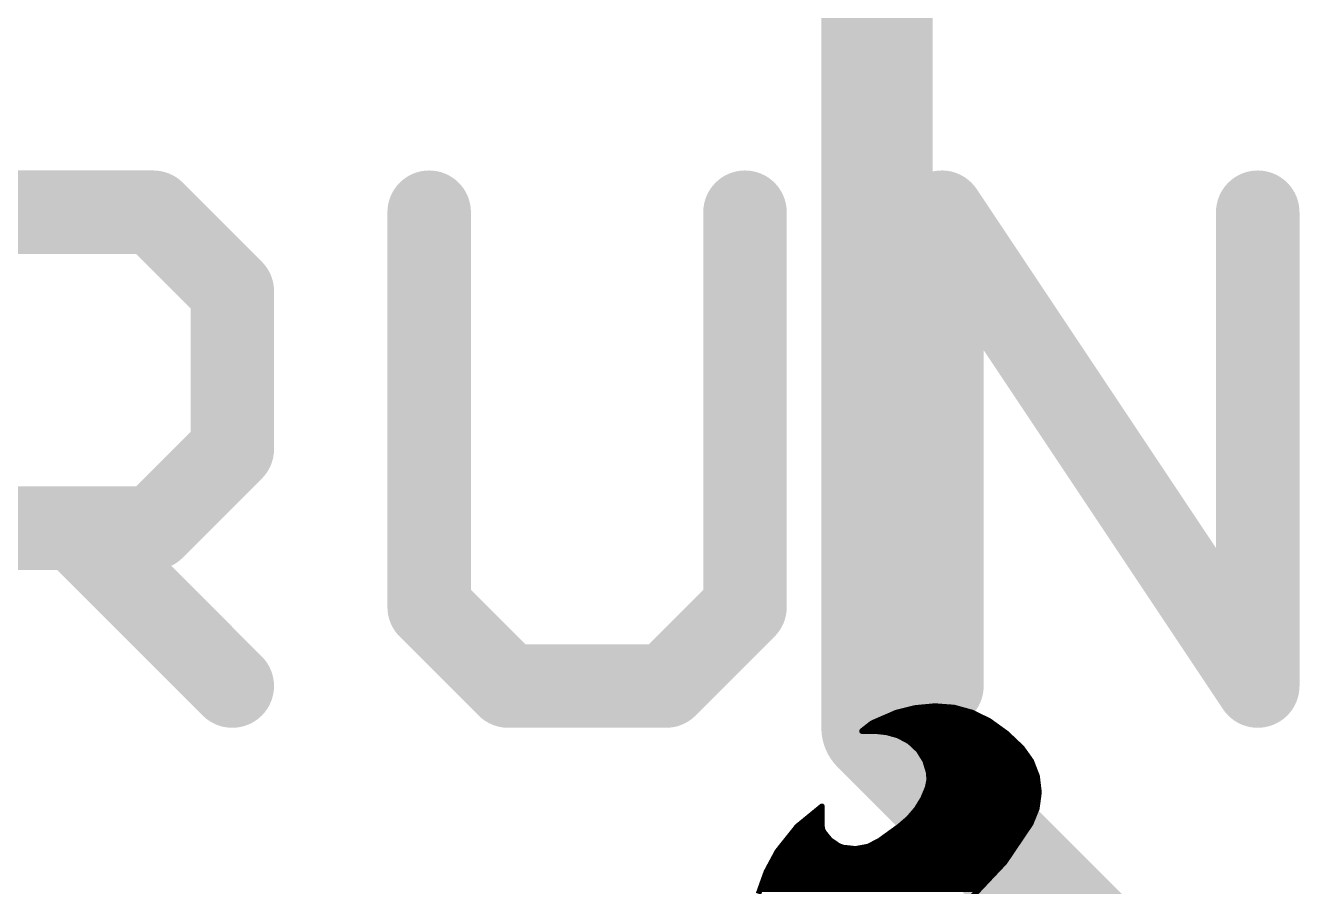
# Model space of a CAD drawing. Extents: x -3.8 to 55.5, y -10.2 to 68.5.
# Drawn here: x 24.82 to 30.63, y 37.12 to 41.05 of the extents above; entities that cross this region are included whole.
import ezdxf

# ---------------------------------------------------------------- set-up
doc = ezdxf.new("R2010")
doc.units = 0
for name, color, linetype in [('1', 12, 'CONTINUOUS'), ('21', 41, 'CONTINUOUS'), ('22', 40, 'CONTINUOUS')]:
    doc.layers.add(name, color=color, linetype=linetype)

msp = doc.modelspace()

# ---------------------------------------------------------------- linework, layer by layer
at = {"layer": '1', "const_width": 0.508}
for points in [[(28.702, 37.846), (28.702, 44.196)], [(28.702, 37.846), (29.972, 36.576)]]:
    msp.add_lwpolyline(points, dxfattribs=at)
at = {"layer": '1', "const_width": 0.254}
for points in [[(28.7918, 37.9358, 1), (28.6122, 37.7562)], [(28.575, 37.846, 1), (28.829, 37.846)]]:
    msp.add_lwpolyline(points, format="xyb", dxfattribs=at)
at = {"layer": '21', "const_width": 0.381}
for points in [[(24.3205, 40.1973), (25.4009, 40.1973)], [(25.4009, 40.1973), (25.7611, 39.8372)], [(26.6593, 40.1973), (26.6593, 38.3966)], [(28.0999, 38.3966), (28.0999, 40.1973)], [(28.9981, 38.0365), (28.9981, 40.1973)], [(28.9981, 40.1973), (30.4387, 38.0365)], [(30.4387, 38.0365), (30.4387, 40.1973)], [(25.7611, 39.8372), (25.7611, 39.1169)], [(25.7611, 39.1169), (25.4009, 38.7568)], [(25.4009, 38.7568), (24.3205, 38.7568)], [(25.0408, 38.7568), (25.7611, 38.0365)], [(26.6593, 38.3966), (27.0194, 38.0365)], [(27.7397, 38.0365), (28.0999, 38.3966)], [(27.0194, 38.0365), (27.7397, 38.0365)]]:
    msp.add_lwpolyline(points, dxfattribs=at)
at = {"layer": '21', "const_width": 0.1905}
for points in [[(25.4683, 40.2647, 1), (25.3336, 40.13)], [(25.4009, 40.1021, 1), (25.4009, 40.2926)], [(26.7545, 40.1973, 1), (26.564, 40.1973)], [(28.1951, 40.1973, 1), (28.0046, 40.1973)], [(29.0773, 40.2502, 1), (28.9188, 40.1445)], [(29.0933, 40.1973, 1), (28.9028, 40.1973)], [(30.5339, 40.1973, 1), (30.3434, 40.1973)], [(25.8563, 39.8372, 1), (25.6658, 39.8372)], [(25.6937, 39.7699, 1), (25.8284, 39.9046)], [(25.8284, 39.0496, 1), (25.6937, 39.1843)], [(25.6658, 39.1169, 1), (25.8563, 39.1169)], [(25.1081, 38.8241, 1), (24.9734, 38.6894)], [(25.4009, 38.6615, 1), (25.4009, 38.852)], [(25.3336, 38.8241, 1), (25.4683, 38.6894)], [(26.7266, 38.464, 1), (26.5919, 38.3293)], [(28.1672, 38.3293, 1), (28.0325, 38.464)], [(26.564, 38.3966, 1), (26.7545, 38.3966)], [(28.0046, 38.3966, 1), (28.1951, 38.3966)], [(25.6937, 37.9691, 1), (25.8284, 38.1039)], [(27.0194, 38.1318, 1), (27.0194, 37.9413)], [(26.9521, 37.9691, 1), (27.0868, 38.1039)], [(27.6724, 38.1039, 1), (27.8071, 37.9691)], [(27.7397, 37.9413, 1), (27.7397, 38.1318)], [(30.3594, 37.9837, 1), (30.5179, 38.0893)], [(28.9028, 38.0365, 1), (29.0933, 38.0365)], [(30.3434, 38.0365, 1), (30.5339, 38.0365)]]:
    msp.add_lwpolyline(points, format="xyb", dxfattribs=at)
at = {"layer": '22', "const_width": 0.0254}
for points in [[(28.7884, 37.9146), (28.8762, 37.9366)], [(28.8762, 37.9366), (28.9662, 37.9451)], [(28.9662, 37.9451), (29.0531, 37.9385)], [(29.0531, 37.9385), (29.1371, 37.9153)], [(28.6795, 37.8671), (28.7299, 37.8892)], [(28.7299, 37.8892), (28.7655, 37.9044)], [(28.7477, 37.8968), (29.1743, 37.8968)], [(28.7655, 37.9044), (28.7884, 37.9146)], [(28.8188, 37.9222), (29.1121, 37.9222)], [(29.1371, 37.9153), (29.2151, 37.8765)], [(28.6944, 37.8308), (28.6334, 37.8308)], [(28.6334, 37.8308), (28.6335, 37.8308)], [(28.6335, 37.8308), (28.636, 37.8333)], [(28.636, 37.8333), (28.6795, 37.8671)], [(28.6523, 37.846), (29.2574, 37.846)], [(28.6893, 37.8714), (29.2222, 37.8714)], [(28.7473, 37.8249), (28.6944, 37.8308)], [(28.7985, 37.8104), (28.7473, 37.8249)], [(28.7624, 37.8206), (29.2926, 37.8206)], [(29.2151, 37.8765), (29.2928, 37.8205)], [(29.2928, 37.8205), (29.3624, 37.7546)], [(28.8493, 37.7834), (28.7985, 37.8104)], [(28.8271, 37.7952), (29.3195, 37.7952)], [(28.8913, 37.7442), (28.8493, 37.7834)], [(28.8638, 37.7698), (29.3463, 37.7698)], [(28.891, 37.7444), (29.3697, 37.7444)], [(28.9216, 37.6953), (28.8913, 37.7442)], [(28.9069, 37.719), (29.3878, 37.719)], [(29.3624, 37.7546), (29.4055, 37.6942)], [(28.9382, 37.6403), (28.9216, 37.6953)], [(28.9221, 37.6936), (29.4058, 37.6936)], [(28.9298, 37.6682), (29.4156, 37.6682)], [(29.4055, 37.6942), (29.4323, 37.625)], [(28.9331, 37.5742), (28.9396, 37.6069)], [(28.9366, 37.592), (29.4361, 37.592)], [(28.9374, 37.6428), (29.4254, 37.6428)], [(28.9396, 37.6069), (28.9382, 37.6403)], [(28.9392, 37.6174), (29.4332, 37.6174)], [(29.4323, 37.625), (29.4409, 37.5513)], [(28.9116, 37.5227), (28.9331, 37.5742)], [(28.9193, 37.5412), (29.4396, 37.5412)], [(28.9299, 37.5666), (29.4391, 37.5666)], [(29.4409, 37.5513), (29.431, 37.4778)], [(28.3379, 37.3958), (28.4505, 37.4879)], [(28.4505, 37.4879), (28.4505, 37.399)], [(28.846, 37.4328), (28.8823, 37.4752)], [(28.8823, 37.4752), (28.9116, 37.5227)], [(28.8917, 37.4904), (29.4327, 37.4904)], [(28.9074, 37.5158), (29.4361, 37.5158)], [(29.431, 37.4778), (29.403, 37.4091)], [(28.3604, 37.4142), (28.4505, 37.4142)], [(28.3915, 37.4396), (28.4505, 37.4396)], [(28.4225, 37.465), (28.4505, 37.465)], [(28.8036, 37.3964), (28.846, 37.4328)], [(28.8243, 37.4142), (29.4051, 37.4142)], [(28.8518, 37.4396), (29.4154, 37.4396)], [(28.8736, 37.465), (29.4257, 37.465)], [(28.2473, 37.2821), (28.3379, 37.3958)], [(28.3121, 37.3634), (28.4643, 37.3634)], [(28.3323, 37.3888), (28.4519, 37.3888)], [(28.4505, 37.399), (28.4525, 37.3845)], [(28.4525, 37.3845), (28.4582, 37.371)], [(28.4582, 37.371), (28.4879, 37.3343)], [(28.7122, 37.3304), (28.8036, 37.3964)], [(28.7579, 37.3634), (29.3722, 37.3634)], [(28.7931, 37.3888), (29.3893, 37.3888)], [(29.403, 37.4091), (29.2844, 37.2333)], [(28.2716, 37.3126), (28.5193, 37.3126)], [(28.2919, 37.338), (28.4849, 37.338)], [(28.4879, 37.3343), (28.5267, 37.3075)], [(28.5267, 37.3075), (28.5471, 37.2999)], [(28.5471, 37.2999), (28.6043, 37.2938)], [(28.6043, 37.2938), (28.6609, 37.3042)], [(28.6609, 37.3042), (28.7122, 37.3304)], [(28.6774, 37.3126), (29.3379, 37.3126)], [(28.7227, 37.338), (29.355, 37.338)], [(28.1972, 37.1887), (28.2473, 37.2821)], [(28.2364, 37.2618), (29.3036, 37.2618)], [(28.2514, 37.2872), (29.3208, 37.2872)], [(28.1614, 37.0889), (28.1972, 37.1887)], [(28.196, 37.1856), (29.2395, 37.1856)], [(28.2091, 37.211), (29.2634, 37.211)], [(28.2228, 37.2364), (29.2865, 37.2364)], [(29.2844, 37.2333), (29.1389, 37.0789)], [(28.1778, 37.1348), (29.1916, 37.1348)], [(28.1869, 37.1602), (29.2155, 37.1602)], [(28.1687, 37.1094), (29.1676, 37.1094)]]:
    msp.add_lwpolyline(points, dxfattribs=at)
at = {"layer": '22', "const_width": 0.0127}
for points in [[(28.8755, 37.9429, 1), (28.8768, 37.9302)], [(28.8777, 37.9304, 1), (28.8746, 37.9427)], [(28.9667, 37.9514, 1), (28.9657, 37.9388)], [(28.9668, 37.9388, 1), (28.9656, 37.9514)], [(29.0548, 37.9446, 1), (29.0514, 37.9324)], [(29.0526, 37.9321, 1), (29.0536, 37.9448)], [(28.7274, 37.895, 1), (28.7324, 37.8834)], [(28.7324, 37.8834, 1), (28.7274, 37.895)], [(28.7477, 37.9031, 1), (28.7477, 37.8905)], [(28.7629, 37.9102, 1), (28.7681, 37.8986)], [(28.768, 37.8986, 1), (28.763, 37.9102)], [(28.7869, 37.9208, 1), (28.7899, 37.9084)], [(28.791, 37.9088, 1), (28.7858, 37.9204)], [(28.8188, 37.9286, 1), (28.8188, 37.9159)], [(29.1121, 37.9159, 1), (29.1121, 37.9286)], [(29.1399, 37.921, 1), (29.1343, 37.9096)], [(29.1354, 37.9092, 1), (29.1388, 37.9214)], [(29.1743, 37.8905, 1), (29.1743, 37.9031)], [(28.6334, 37.8372, 1), (28.6334, 37.8245)], [(28.6334, 37.8372, 1), (28.6334, 37.8245)], [(28.629, 37.8353, 1), (28.638, 37.8263)], [(28.6321, 37.8383, 1), (28.6399, 37.8283)], [(28.6405, 37.8288, 1), (28.6315, 37.8378)], [(28.6335, 37.8245, 1), (28.6335, 37.8372)], [(28.6523, 37.8524, 1), (28.6523, 37.8397)], [(28.6769, 37.8729, 1), (28.682, 37.8613)], [(28.6834, 37.8621, 1), (28.6756, 37.8721)], [(28.6893, 37.8777, 1), (28.6893, 37.8651)], [(28.6951, 37.8371, 1), (28.6937, 37.8245)], [(28.6944, 37.8245, 1), (28.6944, 37.8372)], [(28.749, 37.831, 1), (28.7456, 37.8188)], [(28.7466, 37.8186, 1), (28.748, 37.8312)], [(28.7624, 37.8269, 1), (28.7624, 37.8143)], [(29.2188, 37.8817, 1), (29.2114, 37.8713)], [(29.2123, 37.8708, 1), (29.2179, 37.8822)], [(29.2222, 37.8651, 1), (29.2222, 37.8777)], [(29.2574, 37.8397, 1), (29.2574, 37.8524)], [(29.2972, 37.8251, 1), (29.2884, 37.8158)], [(29.2926, 37.8143, 1), (29.2926, 37.8269)], [(28.8015, 37.816, 1), (28.7955, 37.8048)], [(28.7968, 37.8043, 1), (28.8002, 37.8165)], [(28.8271, 37.8015, 1), (28.8271, 37.7889)], [(28.8536, 37.7881, 1), (28.8449, 37.7788)], [(28.8463, 37.7778, 1), (28.8522, 37.789)], [(28.8638, 37.7762, 1), (28.8638, 37.7635)], [(29.2891, 37.8153, 1), (29.2965, 37.8256)], [(29.3195, 37.7889, 1), (29.3195, 37.8015)], [(29.3463, 37.7635, 1), (29.3463, 37.7762)], [(28.891, 37.7507, 1), (28.891, 37.7381)], [(28.8966, 37.7475, 1), (28.8859, 37.7408)], [(28.8869, 37.7395, 1), (28.8956, 37.7488)], [(28.9069, 37.7253, 1), (28.9069, 37.7127)], [(29.3676, 37.7583, 1), (29.3572, 37.7509)], [(29.358, 37.75, 1), (29.3668, 37.7592)], [(29.3697, 37.7381, 1), (29.3697, 37.7507)], [(29.3878, 37.7127, 1), (29.3878, 37.7253)], [(28.9277, 37.6972, 1), (28.9155, 37.6935)], [(28.9221, 37.7, 1), (28.9221, 37.6873)], [(28.9162, 37.692, 1), (28.927, 37.6987)], [(28.9298, 37.6745, 1), (28.9298, 37.6619)], [(29.4115, 37.6965, 1), (29.3996, 37.6919)], [(29.4004, 37.6905, 1), (29.4107, 37.6979)], [(29.4058, 37.6873, 1), (29.4058, 37.7)], [(29.4156, 37.6619, 1), (29.4156, 37.6745)], [(28.9366, 37.5983, 1), (28.9366, 37.5857)], [(28.9374, 37.6491, 1), (28.9374, 37.6365)], [(28.9445, 37.6406, 1), (28.9319, 37.64)], [(28.9321, 37.6385, 1), (28.9443, 37.6421)], [(28.9392, 37.6238, 1), (28.9392, 37.6111)], [(28.9333, 37.6067, 1), (28.946, 37.6072)], [(28.9458, 37.6057, 1), (28.9334, 37.6082)], [(29.4254, 37.6365, 1), (29.4254, 37.6491)], [(29.4386, 37.6258, 1), (29.426, 37.6243)], [(29.4263, 37.6227, 1), (29.4382, 37.6273)], [(29.4332, 37.6111, 1), (29.4332, 37.6238)], [(29.4361, 37.5857, 1), (29.4361, 37.5983)], [(28.9193, 37.5476, 1), (28.9193, 37.5349)], [(28.9299, 37.5729, 1), (28.9299, 37.5603)], [(28.9269, 37.5754, 1), (28.9393, 37.573)], [(28.939, 37.5718, 1), (28.9272, 37.5766)], [(29.4472, 37.5505, 1), (29.4346, 37.5522)], [(29.4346, 37.5506, 1), (29.4472, 37.5521)], [(29.4391, 37.5603, 1), (29.4391, 37.5729)], [(29.4396, 37.5349, 1), (29.4396, 37.5476)], [(28.4569, 37.4879, 1), (28.4442, 37.4879)], [(28.4545, 37.483, 1), (28.4465, 37.4928)], [(28.8769, 37.4785, 1), (28.8877, 37.4719)], [(28.8871, 37.4711, 1), (28.8775, 37.4793)], [(28.8917, 37.4967, 1), (28.8917, 37.4841)], [(28.9074, 37.5221, 1), (28.9074, 37.5095)], [(28.9058, 37.5251, 1), (28.9175, 37.5202)], [(28.917, 37.5194, 1), (28.9062, 37.526)], [(29.4247, 37.4787, 1), (29.4373, 37.477)], [(29.4368, 37.4754, 1), (29.4251, 37.4802)], [(29.4327, 37.4841, 1), (29.4327, 37.4967)], [(29.4361, 37.5095, 1), (29.4361, 37.5221)], [(28.3604, 37.4205, 1), (28.3604, 37.4079)], [(28.3915, 37.4459, 1), (28.3915, 37.4333)], [(28.4225, 37.4714, 1), (28.4225, 37.4587)], [(28.4505, 37.4587, 1), (28.4505, 37.4714)], [(28.4505, 37.4333, 1), (28.4505, 37.4459)], [(28.4505, 37.4079, 1), (28.4505, 37.4205)], [(28.8243, 37.4205, 1), (28.8243, 37.4079)], [(28.8411, 37.4369, 1), (28.8508, 37.4287)], [(28.8501, 37.428, 1), (28.8418, 37.4376)], [(28.8518, 37.4459, 1), (28.8518, 37.4333)], [(28.8736, 37.4714, 1), (28.8736, 37.4587)], [(29.4051, 37.4079, 1), (29.4051, 37.4205)], [(29.4154, 37.4333, 1), (29.4154, 37.4459)], [(29.4257, 37.4587, 1), (29.4257, 37.4714)], [(28.3121, 37.3697, 1), (28.3121, 37.3571)], [(28.3323, 37.3952, 1), (28.3323, 37.3825)], [(28.3339, 37.4007, 1), (28.342, 37.3909)], [(28.3429, 37.3919, 1), (28.333, 37.3998)], [(28.4568, 37.3999, 1), (28.4442, 37.3981)], [(28.4442, 37.399, 1), (28.4569, 37.399)], [(28.4583, 37.387, 1), (28.4466, 37.382)], [(28.4462, 37.3836, 1), (28.4588, 37.3853)], [(28.4519, 37.3825, 1), (28.4519, 37.3952)], [(28.4631, 37.375, 1), (28.4533, 37.367)], [(28.4524, 37.3685, 1), (28.464, 37.3735)], [(28.4643, 37.3571, 1), (28.4643, 37.3697)], [(28.7579, 37.3697, 1), (28.7579, 37.3571)], [(28.7931, 37.3952, 1), (28.7931, 37.3825)], [(28.7995, 37.4012, 1), (28.8077, 37.3916)], [(28.8073, 37.3913, 1), (28.7999, 37.4015)], [(29.3722, 37.3571, 1), (29.3722, 37.3697)], [(29.3893, 37.3825, 1), (29.3893, 37.3952)], [(29.3971, 37.4115, 1), (29.4089, 37.4067)], [(29.4083, 37.4055, 1), (29.3977, 37.4127)], [(28.2716, 37.319, 1), (28.2716, 37.3063)], [(28.2919, 37.3443, 1), (28.2919, 37.3317)], [(28.4915, 37.3395, 1), (28.4843, 37.3291)], [(28.4829, 37.3303, 1), (28.4928, 37.3383)], [(28.4849, 37.3317, 1), (28.4849, 37.3443)], [(28.5193, 37.3063, 1), (28.5193, 37.319)], [(28.5289, 37.3135, 1), (28.5245, 37.3015)], [(28.5231, 37.3023, 1), (28.5303, 37.3127)], [(28.5478, 37.3062, 1), (28.5464, 37.2936)], [(28.5449, 37.2939, 1), (28.5493, 37.3059)], [(28.658, 37.3099, 1), (28.6638, 37.2986)], [(28.6621, 37.298, 1), (28.6598, 37.3105)], [(28.6774, 37.319, 1), (28.6774, 37.3063)], [(28.7085, 37.3355, 1), (28.7159, 37.3253)], [(28.7151, 37.3247, 1), (28.7093, 37.3361)], [(28.7227, 37.3443, 1), (28.7227, 37.3317)], [(29.3379, 37.3063, 1), (29.3379, 37.319)], [(29.355, 37.3317, 1), (29.355, 37.3443)], [(28.2364, 37.2681, 1), (28.2364, 37.2555)], [(28.2423, 37.2861, 1), (28.2523, 37.2781)], [(28.2529, 37.2791, 1), (28.2417, 37.2851)], [(28.2514, 37.2935, 1), (28.2514, 37.2809)], [(28.6032, 37.3, 1), (28.6055, 37.2875)], [(28.6037, 37.2874, 1), (28.605, 37.3001)], [(29.3036, 37.2555, 1), (29.3036, 37.2681)], [(29.3208, 37.2809, 1), (29.3208, 37.2935)], [(28.196, 37.1919, 1), (28.196, 37.1793)], [(28.1916, 37.1917, 1), (28.2028, 37.1857)], [(28.2031, 37.1865, 1), (28.1912, 37.1908)], [(28.2091, 37.2173, 1), (28.2091, 37.2047)], [(28.2228, 37.2428, 1), (28.2228, 37.2301)], [(29.2395, 37.1793, 1), (29.2395, 37.1919)], [(29.2634, 37.2047, 1), (29.2634, 37.2173)], [(29.2791, 37.2368, 1), (29.2896, 37.2297)], [(29.289, 37.2289, 1), (29.2798, 37.2376)], [(29.2865, 37.2301, 1), (29.2865, 37.2428)], [(28.1778, 37.1411, 1), (28.1778, 37.1285)], [(28.1869, 37.1666, 1), (28.1869, 37.1539)], [(29.1916, 37.1285, 1), (29.1916, 37.1411)], [(29.2155, 37.1539, 1), (29.2155, 37.1666)]]:
    msp.add_lwpolyline(points, format="xyb", dxfattribs=at)

doc.saveas('drawing.dxf')
